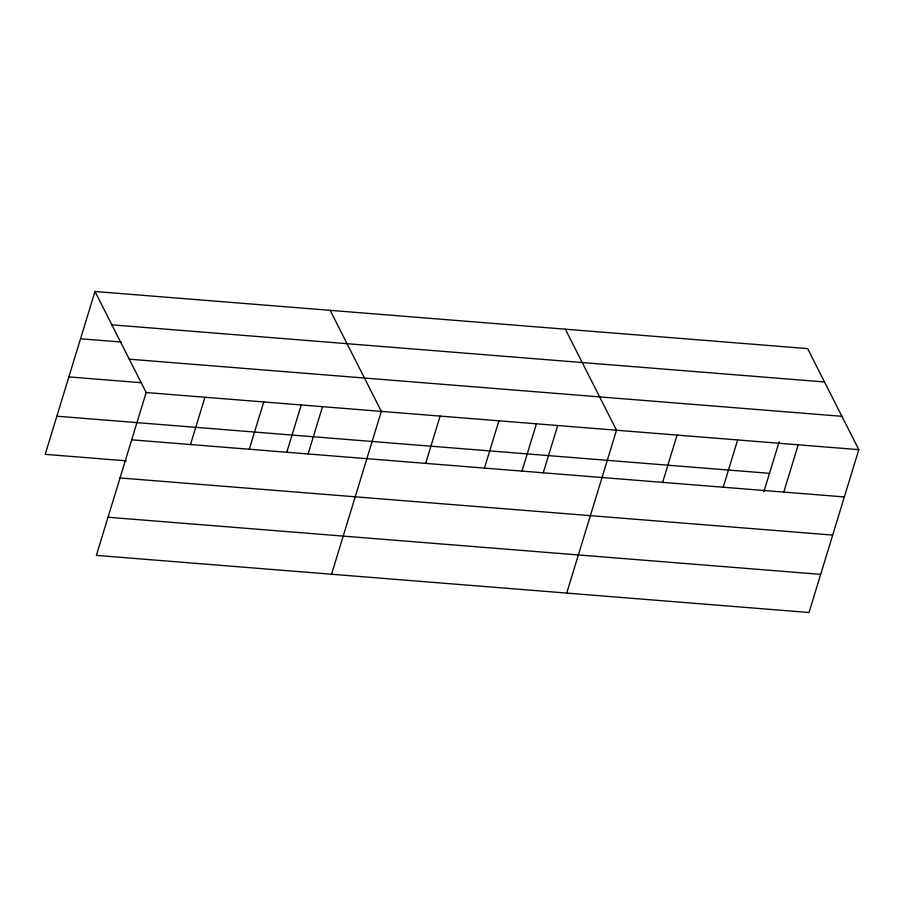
<?xml version="1.0" encoding="UTF-8"?>
<svg xmlns="http://www.w3.org/2000/svg" width="904" height="904" viewBox="0 0 904 904"><rect width="100%" height="100%" fill="white"/><g stroke="black" fill="none" stroke-linecap="round" stroke-linejoin="round"><path stroke-width="1.36" d="M94.988 291.495L146.154 392.528L96.366 555.384L809.012 612.505L858.8 449.661L807.634 348.616L94.988 291.495L45.2 454.339L126.39 460.848M190.484 444.531L204.948 397.24M249.278 449.243L263.742 401.952M286.805 452.158L301.247 404.935M308.072 453.955L322.536 406.664M331.542 574.232L381.33 411.376L330.163 310.343M425.66 463.379L440.124 416.1M484.454 468.091L498.918 420.812M521.981 471.007L536.422 423.784M543.247 472.803L557.712 425.524M566.706 593.092L616.505 430.236L565.339 329.192M662.621 482.374L677.073 435.095M723.189 487.233L737.653 439.943M763.88 491.742L779.112 441.898M783.768 492.081L798.221 444.802M111.87 324.83L824.516 381.963M80.535 338.774L121.125 342.028M129.272 359.182L841.918 416.315M68.873 376.911L141.668 382.742M146.154 392.528L858.8 449.661M56.862 416.202L769.507 473.334M131.701 439.819L844.347 496.94M120.04 477.956L832.686 535.078M108.028 517.246L820.674 574.368"/></g></svg>
